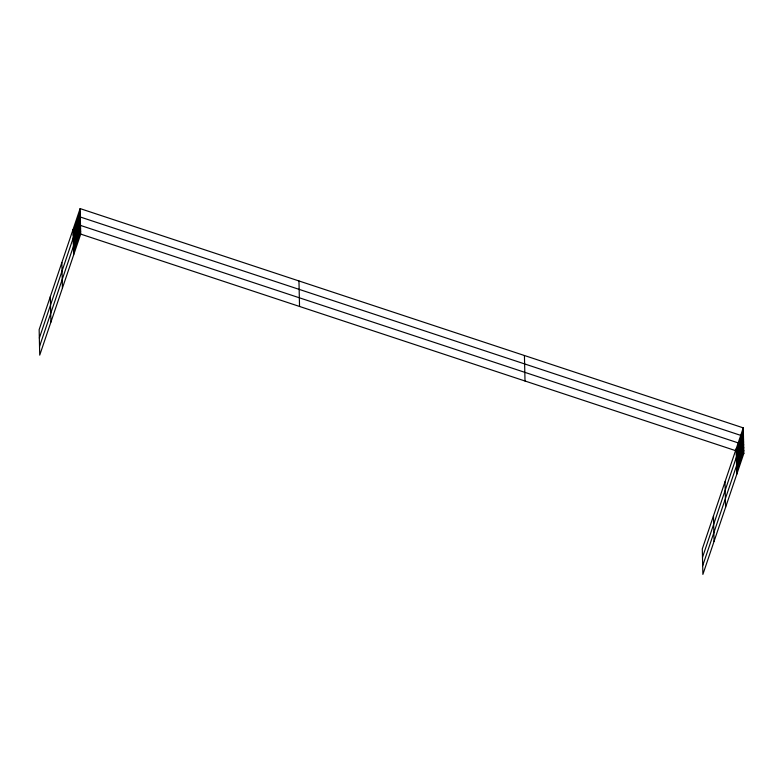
<?xml version="1.0" encoding="UTF-8"?>
<svg xmlns="http://www.w3.org/2000/svg" width="783" height="783" viewBox="0 0 783 783"><rect width="100%" height="100%" fill="white"/><g stroke="black" fill="none" stroke-linecap="round" stroke-linejoin="round"><path stroke-width="1.17" d="M80.12 208.601L39.15 329.633L39.727 355.13L80.698 234.097L80.12 208.601L743.273 427.87L743.85 453.367L702.88 574.399L702.302 548.903L743.273 427.87M73.103 232.306L80.179 211.4M73.171 235.106L80.248 214.209M39.346 338.05L80.306 217.018L743.459 436.278L702.498 557.32M73.299 240.724L80.375 219.817M73.367 243.523L80.434 222.626M39.532 346.468L80.502 225.426L743.654 444.695L702.684 565.727M73.494 249.219L80.571 228.323M73.553 252.106L80.629 231.21M736.265 451.576L743.331 430.67M736.323 454.375L743.4 433.479M736.451 459.983L743.527 439.087M736.519 462.792L743.586 441.886M736.646 468.488L743.723 447.582M736.705 471.376L743.781 450.479M80.698 234.097L743.85 453.367M736.196 448.767L736.774 474.263M725.009 481.809L725.587 507.306M713.489 515.86L714.067 541.356M524.434 355.511L525.011 381.008M298.959 280.96L299.537 306.456M73.044 229.497L73.622 255.004M61.857 262.54L62.434 288.046M50.337 296.591L50.915 322.087"/></g></svg>
